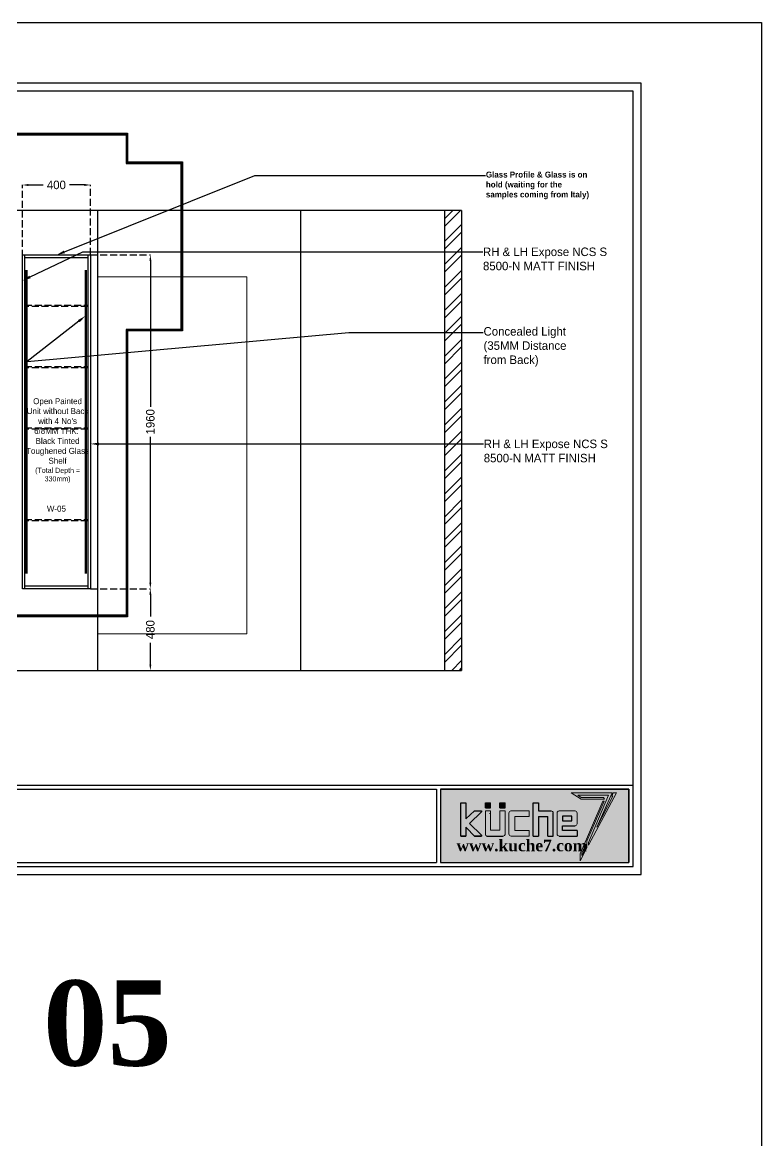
# Model space of a CAD drawing. Header units: millimetres. Extents: x -279428 to -243254, y -13605 to 1263.
# Drawn here: x -272761 to -268423, y -6211 to 354 of the extents above; entities that cross this region are included whole.
import ezdxf
from ezdxf import colors
from ezdxf.entities.mleader import LeaderData, LeaderLine
from ezdxf.math import Vec2, Vec3

# ---------------------------------------------------------------- set-up
doc = ezdxf.new("R2010")
doc.units = ezdxf.units.MM
doc.linetypes.add('DGN Style 3', pattern=[57.66124, 41.1866, -16.47464])
for name, color, linetype in [('1', 7, 'Continuous'), ('kitchen line', 250, 'Continuous'), ('Measurement', 7, 'Continuous')]:
    doc.layers.add(name, color=color, linetype=linetype)
for name, color, linetype, lineweight in [('FURNITURE', 7, 'Continuous', 9), ('logo', 7, 'Continuous', 5), ('Text', 7, 'Continuous', 0)]:
    doc.layers.add(name, color=color, linetype=linetype, lineweight=lineweight)
doc.styles.add('Kuche7', font='', dxfattribs={"height": 50})
doc.styles.get("Standard").update_dxf_attribs({"font": 'arial.ttf'})
doc.styles.get('Kuche7').set_extended_font_data('Montserrat')
doc.dimstyles.new('Kuche7', dxfattribs={"dimtxt": 50, "dimasz": 35, "dimexe": 0.18, "dimexo": 0.0625, "dimgap": 10, "dimtad": 0, "dimdec": 0, "dimzin": 0, "dimdsep": 46, "dimtxsty": 'Kuche7', "dimcen": 0.09, "dimclrd": 256, "dimclre": 254, "dimclrt": 1, "dimadec": 0, "dimazin": 0, "dimtfac": 1, "dimtdec": 0, "dimtofl": 0, "dimtmove": 0, "dimatfit": 3, "dimfxl": 1, "dimtolj": 1, "dimtzin": 0, "dimarcsym": 0})

# ---------------------------------------------------------------- blocks, each defined once
blk = doc.blocks.new('*D22')
at = {"layer": 'Defpoints', "color": 0, "transparency": 16777216}
for p in [(-272361.6, -601), (-272361.6, -1011), (-272761.3, -1311)]:
    blk.add_point(p, dxfattribs=at)
at = {"layer": 'Measurement', "color": 254, "linetype": 'DGN Style 3', "lineweight": -2, "transparency": 16777216}
for p, q in [((-272761.3, -1311), (-272761.3, -600.8)), ((-272361.6, -1011), (-272361.6, -600.8))]:
    blk.add_line(p, q, dxfattribs=at)
at = {"layer": 'Measurement', "lineweight": -2, "transparency": 16777216}
for p, q in [((-272726.3, -601), (-272639.1, -601)), ((-272396.6, -601), (-272483.8, -601))]:
    blk.add_line(p, q, dxfattribs=at)
at = {"layer": 'Measurement', "transparency": 16777216}
for points in [[(-272726.3, -595.2), (-272726.3, -606.9), (-272761.3, -601)], [(-272396.6, -595.2), (-272396.6, -606.9), (-272361.6, -601)]]:
    blk.add_solid(points, dxfattribs=at)
at = {"layer": 'Measurement', "color": 1, "transparency": 16777216, "insert": (-272561.5, -601), "char_height": 50, "attachment_point": 5, "style": 'Kuche7'}
blk.add_mtext('\\A1;400', dxfattribs=at)
blk = doc.blocks.new('*D24')
at = {"layer": 'Defpoints', "color": 0, "transparency": 16777216}
for p in [(-272361.6, -1011), (-272361.6, -2971), (-272010.1, -2971)]:
    blk.add_point(p, dxfattribs=at)
at = {"layer": 'Measurement', "color": 254, "linetype": 'DGN Style 3', "lineweight": -2, "transparency": 16777216}
for p, q in [((-272361.6, -1011), (-272010, -1011)), ((-272361.6, -2971), (-272010, -2971))]:
    blk.add_line(p, q, dxfattribs=at)
at = {"layer": 'Measurement', "lineweight": -2, "transparency": 16777216}
for p, q in [((-272010.1, -1046), (-272010.1, -1903.1)), ((-272010.1, -2936), (-272010.1, -2078.9))]:
    blk.add_line(p, q, dxfattribs=at)
at = {"layer": 'Measurement', "transparency": 16777216}
for points in [[(-272016, -1046), (-272004.3, -1046), (-272010.1, -1011)], [(-272016, -2936), (-272004.3, -2936), (-272010.1, -2971)]]:
    blk.add_solid(points, dxfattribs=at)
at = {"layer": 'Measurement', "color": 1, "transparency": 16777216, "insert": (-272010.1, -1991), "char_height": 50, "attachment_point": 5, "rotation": 90, "style": 'Kuche7'}
blk.add_mtext('\\A1;1960', dxfattribs=at)
blk = doc.blocks.new('*D25')
at = {"layer": 'Defpoints', "color": 0, "transparency": 16777216}
for p in [(-272361.6, -2971), (-272103.3, -3451), (-272010.1, -3451)]:
    blk.add_point(p, dxfattribs=at)
at = {"layer": 'Measurement', "color": 254, "linetype": 'DGN Style 3', "lineweight": -2, "transparency": 16777216}
for p, q in [((-272361.6, -2971), (-272010, -2971)), ((-272103.2, -3451), (-272010, -3451))]:
    blk.add_line(p, q, dxfattribs=at)
at = {"layer": 'Measurement', "lineweight": -2, "transparency": 16777216}
for p, q in [((-272010.1, -3006), (-272010.1, -3134.2)), ((-272010.1, -3416), (-272010.1, -3287.8))]:
    blk.add_line(p, q, dxfattribs=at)
at = {"layer": 'Measurement', "transparency": 16777216}
for points in [[(-272016, -3006), (-272004.3, -3006), (-272010.1, -2971)], [(-272016, -3416), (-272004.3, -3416), (-272010.1, -3451)]]:
    blk.add_solid(points, dxfattribs=at)
at = {"layer": 'Measurement', "color": 1, "transparency": 16777216, "insert": (-272010.1, -3211), "char_height": 50, "attachment_point": 5, "rotation": 90, "style": 'Kuche7'}
blk.add_mtext('\\A1;480', dxfattribs=at)
blk = doc.blocks.new('ytjup')
at = {"true_color": 0xffffff}
h = blk.add_hatch(color=7, dxfattribs=at)
h.dxf.hatch_style = 1
h.paths.add_polyline_path([(3365069.1, 952610.9), (3364751.9, 952610.9), (3364751.9, 951794.6), (3365069.1, 951794.6)])
at = {"ltscale": 0.005}
for points in [[(3364971.6, 952434), (3364975.4, 952433.9), (3364975.4, 952464.6), (3364940.3, 952501.6), (3365009.5, 952501.6), (3365009.5, 952523.1), (3364866.1, 952523.1), (3364866.1, 952501.6), (3364905.2, 952501.6), (3364901.4, 952498.1), (3364866.1, 952464.8), (3364866.1, 952434.5), (3364870.5, 952434.4), (3364920.6, 952485.9)], [(3364975.4, 952394.1), (3364975.4, 952416.9), (3364873.4, 952417, 0.362368), (3364866.1, 952410.9), (3364866.1, 952339.2, 0.37351), (3364872.6, 952331.7), (3364975.4, 952331.7), (3364975.4, 952354.4), (3364891.4, 952354.4), (3364891.4, 952394.1)], [(3364988.8, 952416.9), (3364988.8, 952394.1), (3365010.2, 952394.1), (3365010.2, 952416.9)], [(3365010.2, 952354.4), (3364988.8, 952354.4), (3364988.8, 952331.7), (3365010.2, 952331.7)], [(3364975.4, 952226.8), (3364975.4, 952306.4, 0.386462), (3364966.1, 952314.8), (3364875.6, 952314.8, 0.394403), (3364866.1, 952305.5), (3364866.1, 952226.8), (3364889.9, 952226.8), (3364889.9, 952289.8), (3364951.5, 952289.8), (3364951.5, 952226.8)], [(3364975.1, 952132.1), (3364975.1, 952186.4), (3365010.2, 952186.4), (3365010.2, 952210.5), (3364866.1, 952210.5), (3364866.1, 952186.4), (3364951.5, 952186.4), (3364951.5, 952146.2), (3364866.1, 952146.2), (3364866.1, 952122.7), (3364966.5, 952122.7, 0.430367)]]:
    blk.add_hatch(color=252, dxfattribs=at).paths.add_polyline_path(points)
h = blk.add_hatch(color=252, dxfattribs=at)
h.paths.add_polyline_path([(3364966.1, 952019.5, 0.386462), (3364975.4, 952027.9), (3364975.4, 952097.6, 0.386462), (3364966.1, 952106), (3364875.6, 952106, 0.394403), (3364866.1, 952096.7), (3364866.1, 952019.5), (3364890.2, 952019.5), (3364890.2, 952082.3), (3364910.3, 952082.3), (3364910.3, 952027.9, 0.38727), (3364919.6, 952019.5)])
h.paths.add_polyline_path([(3364952, 952082.6), (3364952, 952042.6), (3364932.5, 952042.6), (3364932.5, 952082.6)], flags=16)
at = {"layer": 'logo', "ltscale": 50}
blk.add_hatch(color=10, dxfattribs=at).paths.add_polyline_path([(3365053.3, 952045), (3365025.9, 952001.3), (3365025.9, 951900), (3365033.4, 951904.5), (3365033.5, 952001.8), (3365043.2, 952016.4), (3365043.2, 951883.8), (3364838.3, 951970.3), (3364826.1, 951969.9), (3365053.3, 951848.4), (3365053.3, 951862.4), (3365038.4, 951869.5), (3365038.4, 951864.1), (3364905.1, 951934.1), (3365053.3, 951867.6)])
h = blk.add_hatch(color=10, dxfattribs=at)
h.paths.add_polyline_path([(3365017.6, 951901.8), (3365017.6, 951907.8), (3364789.1, 952006.7), (3364758.7, 952006.5), (3364814.4, 951976.5), (3364843.4, 951977)])
h.paths.add_polyline_path([(3364831.4, 951981.5), (3364815.3, 951981.6), (3364782.5, 951999.5), (3364791.5, 951999.5)], flags=16)
at = {"color": 252, "ltscale": 0.005}
for p, q in [((3364866.1, 952501.6), (3364866.1, 952523.1)), ((3364866.1, 952523.1), (3365009.5, 952523.1)), ((3364866.1, 952523.1), (3364866.1, 952501.6)), ((3364905.2, 952501.6), (3364866.1, 952501.6)), ((3364866.1, 952464.8), (3364901.4, 952498.1)), ((3364920.6, 952485.9), (3364870.5, 952434.4)), ((3364901.4, 952498.1), (3364905.2, 952501.6)), ((3364971.6, 952434), (3364920.6, 952485.9)), ((3365009.5, 952501.6), (3364940.3, 952501.6)), ((3364940.3, 952501.6), (3364975.4, 952464.6)), ((3365009.5, 952523.1), (3365009.5, 952501.6)), ((3364866, 952434.5), (3364866.1, 952464.8)), ((3364870.5, 952434.4), (3364866, 952434.5)), ((3364866.1, 952464.8), (3364866.1, 952434.5)), ((3364975.4, 952433.9), (3364971.6, 952434)), ((3364975.4, 952464.6), (3364975.4, 952433.9)), ((3364866.1, 952410.9), (3364866.1, 952339.2)), ((3364988.8, 952416.9), (3365010.2, 952416.9)), ((3364988.8, 952416.9), (3364988.8, 952394.1)), ((3364988.8, 952394.1), (3365010.2, 952394.1)), ((3365010.2, 952416.9), (3365010.2, 952394.1)), ((3364988.8, 952354.4), (3365010.2, 952354.4)), ((3364988.8, 952354.4), (3364988.8, 952331.7)), ((3365010.2, 952354.4), (3365010.2, 952331.7)), ((3364988.8, 952331.7), (3365010.2, 952331.7)), ((3364866.1, 952210.5), (3364866.1, 952186.4)), ((3364866.1, 952210.5), (3365010.2, 952210.5)), ((3365010.2, 952210.5), (3365010.2, 952186.4)), ((3364951.5, 952186.4), (3364866.1, 952186.4)), ((3364866.1, 952146.2), (3364866.1, 952122.7)), ((3364866.1, 952146.2), (3364951.5, 952146.2)), ((3364951.5, 952186.4), (3364951.5, 952146.2)), ((3365010.2, 952186.4), (3364975.1, 952186.4)), ((3364975.1, 952186.4), (3364975.1, 952132.1)), ((3364866.1, 952122.7), (3364966.6, 952122.7)), ((3364866.1, 952096.7), (3364866.1, 952019.5)), ((3364890.2, 952019.5), (3364890.2, 952082.3)), ((3364890.2, 952082.3), (3364910.3, 952082.3)), ((3364910.3, 952082.3), (3364910.3, 952027.9)), ((3364932.5, 952082.6), (3364932.5, 952042.6)), ((3364952, 952082.6), (3364932.5, 952082.6)), ((3364952, 952042.6), (3364952, 952082.6)), ((3364890.2, 952019.5), (3364866.1, 952019.5)), ((3364932.5, 952042.6), (3364952, 952042.6))]:
    blk.add_line(p, q, dxfattribs=at)
blk.add_lwpolyline([(3365069.1, 952610.9), (3364751.9, 952610.9), (3364751.9, 951794.6), (3365069.1, 951794.6)], close=True)
at = {"layer": 'logo', "color": 252}
for p, q in [((3364866.1, 952408.2), (3364866.1, 952339.2)), ((3364975.4, 952416.9), (3364873.4, 952417)), ((3364891.4, 952354.4), (3364891.4, 952394.1)), ((3364891.4, 952394.1), (3364975.4, 952394.1)), ((3364963.9, 952398.5), (3364963.9, 952398.3)), ((3364975.4, 952394.1), (3364975.4, 952416.9)), ((3364891.4, 952354.4), (3364975.4, 952354.4)), ((3364975.4, 952331.7), (3364975.4, 952354.4)), ((3364875.6, 952106), (3364966.1, 952106)), ((3364975.4, 952027.9), (3364975.4, 952097.6)), ((3364919.5, 952019.5), (3364966.1, 952019.5))]:
    blk.add_line(p, q, dxfattribs=at)
at = {"layer": 'logo', "color": 252, "ltscale": 50}
for p, q in [((3364866.1, 952305.5), (3364866.1, 952226.8)), ((3364872.6, 952331.7), (3364975.4, 952331.7)), ((3364875.6, 952314.8), (3364966.1, 952314.8)), ((3364889.9, 952226.8), (3364889.9, 952289.8)), ((3364889.9, 952289.8), (3364951.5, 952289.8)), ((3364951.5, 952289.8), (3364951.5, 952226.8)), ((3364975.4, 952226.8), (3364975.4, 952306.4)), ((3364866.1, 952226.8), (3364889.9, 952226.8)), ((3364951.5, 952226.8), (3364975.4, 952226.8))]:
    blk.add_line(p, q, dxfattribs=at)
at = {"layer": 'logo', "color": 10}
for points in [[(3365053.3, 952045), (3365053.3, 951867.6), (3364905.1, 951934.1), (3365038.4, 951864.1), (3365038.4, 951869.5), (3365053.3, 951862.4), (3365053.3, 951848.4), (3364826.1, 951969.9), (3364838.3, 951970.3), (3365043.2, 951883.8), (3365043.2, 952016.4), (3365033.5, 952001.8), (3365033.4, 951904.5), (3365025.9, 951900), (3365025.9, 952001.3), (3365053.3, 952045)], [(3365017.6, 951907.8), (3365017.6, 951901.8), (3364843.4, 951977), (3364814.4, 951976.5), (3364758.7, 952006.5), (3364789.1, 952006.7), (3365017.6, 951907.8)], [(3364831.4, 951981.5), (3364815.3, 951981.6), (3364782.5, 951999.5), (3364791.5, 951999.5), (3364831.4, 951981.5)]]:
    blk.add_lwpolyline(points, dxfattribs=at)
at = {"layer": 'logo', "color": 252}
for centre, radius, start, end in [((3364873.4, 952409.5), 7.49, 90.0927, 169.7683), ((3364873.7, 952339.2), 7.62, 180, 261.9246), ((3364875.8, 952096.2), 9.78, 91.085, 177.1826), ((3364966.1, 952096.7), 9.3, 5.4816, 90), ((3364966.4, 952131.5), 8.75, 268.9181, 4.2237), ((3364919.5, 952028.8), 9.3, 185.4817, 270.1613), ((3364966.1, 952028.8), 9.3, 270, 354.5184)]:
    blk.add_arc(centre, radius, start, end, dxfattribs=at)
at = {"layer": 'logo', "color": 252, "ltscale": 50}
for centre, radius, start, end in [((3364875.8, 952305), 9.78, 91.085, 177.1826), ((3364966.1, 952305.5), 9.3, 5.4816, 90)]:
    blk.add_arc(centre, radius, start, end, dxfattribs=at)
at = {"linetype": 'ByBlock', "insert": (3364850.1, 952542.3), "char_height": 50, "width": 531.972, "attachment_point": 1, "rotation": 270}
blk.add_mtext('{\\fCentury|b1|i0|c0|p18;\\C252;www.kuche\\C1;7\\C252;.com}', dxfattribs=at)

msp = doc.modelspace()

# ---------------------------------------------------------------- hatches: boundary and pattern name
at = {"layer": 'kitchen line'}
h = msp.add_hatch(dxfattribs=at)
h.set_pattern_fill('ANSI32', color=8, scale=10)
h.set_pattern_definition([(45, (7332.04, 0), (-67.35192, 67.35192), []), (45, (7376.94, 0), (-67.35192, 67.35192), [])])
h.paths.add_polyline_path([(-270183.3, -751), (-270283.3, -751), (-270283.3, -3451), (-270183.3, -3451)])

# ---------------------------------------------------------------- linework, layer by layer
for p, q in [((-270183.3, -751), (-276953.3, -751)), ((-272318.3, -3451), (-272318.3, -751)), ((-271128.3, -751), (-271128.3, -3451)), ((-270283.3, -751), (-270283.3, -3451)), ((-270183.3, -751), (-270183.3, -3451)), ((-272746.3, -2971), (-272746.3, -1011)), ((-272746.3, -1026), (-272376.6, -1026)), ((-272376.6, -1011), (-272376.6, -2971)), ((-272376.6, -2956), (-272746.3, -2956)), ((-276953.3, -3451), (-270183.3, -3451)), ((-277896.1, -4124.4), (-269177.4, -4124.4)), ((-277872.3, -4148.2), (-270330.3, -4148.2)), ((-270330.3, -4148.2), (-270330.3, -4577.7)), ((-270306.5, -4148.2), (-270306.5, -4577.7)), ((-270306.5, -4148.2), (-269201.3, -4148.2)), ((-269201.3, -4148.2), (-269201.3, -4577.7)), ((-277872.3, -4577.7), (-270330.3, -4577.7)), ((-270306.5, -4577.7), (-269201.3, -4577.7))]:
    msp.add_line(p, q)
at = {"color": 40, "true_color": 0xf8d731}
for p, q in [((-272738.3, -2881), (-272738.3, -1101)), ((-272735.3, -2881), (-272735.3, -1101)), ((-272732.3, -2881), (-272732.3, -1101)), ((-272390.6, -2881), (-272390.6, -1101)), ((-272387.6, -2881), (-272387.6, -1101)), ((-272384.6, -2881), (-272384.6, -1101))]:
    msp.add_line(p, q, dxfattribs=at)
for points in [[(-277943.9, -3.3), (-277943.9, -4649.3), (-269129.7, -4649.3), (-269129.7, -3.3)], [(-277896.1, -51), (-277896.1, -4601.5), (-269177.4, -4601.5), (-269177.4, -51)], [(-272761.3, -1011), (-272361.6, -1011), (-272361.6, -2971), (-272761.3, -2971)]]:
    msp.add_lwpolyline(points, close=True)
at = {"layer": 'FURNITURE', "color": 152, "lineweight": 0, "true_color": 0x2776bb}
for p, q in [((-271443.3, -1141), (-272318.3, -1141)), ((-271443.3, -1141), (-271443.3, -3236)), ((-271443.3, -3236), (-272318.3, -3236))]:
    msp.add_line(p, q, dxfattribs=at)
at = {"layer": 'kitchen line'}
msp.add_lwpolyline([(-279428.2, 353.5), (-268422.6, 353.5), (-268422.6, -13603.8), (-279428.2, -13603.8)], close=True, dxfattribs=at)
at = {"layer": 'kitchen line', "color": 6}
for points in [[(-272143.8, -466.1), (-271821.8, -466.1), (-271821.8, -1457.5), (-272143.8, -1457.5), (-272143.8, -3135.8), (-272984.6, -3135.8), (-272984.6, -1457.5), (-274849.9, -1457.5), (-274849.9, -466.1), (-272984.6, -466.1), (-272984.6, -297.4), (-272143.8, -297.4)], [(-272146.8, -469.1), (-271824.8, -469.1), (-271824.8, -1454.5), (-272146.8, -1454.5), (-272146.8, -3132.8), (-272981.6, -3132.8), (-272981.6, -1454.5), (-274846.9, -1454.5), (-274846.9, -469.1), (-272981.6, -469.1), (-272981.6, -300.4), (-272146.8, -300.4)], [(-272149.8, -472.1), (-271827.8, -472.1), (-271827.8, -1451.5), (-272149.8, -1451.5), (-272149.8, -3129.8), (-272978.6, -3129.8), (-272978.6, -1451.5), (-274843.9, -1451.5), (-274843.9, -472.1), (-272978.6, -472.1), (-272978.6, -303.4), (-272149.8, -303.4)], [(-272152.8, -1448.5), (-272152.8, -3126.8), (-272975.6, -3126.8), (-272975.6, -1448.5), (-274840.9, -1448.5), (-274840.9, -475.1), (-272975.6, -475.1), (-272975.6, -306.4), (-272152.8, -306.4), (-272152.8, -475.1), (-271830.8, -475.1), (-271830.8, -1448.5)]]:
    msp.add_lwpolyline(points, close=True, dxfattribs=at)
at = {"layer": 'kitchen line', "color": 4, "linetype": 'DGN Style 3'}
for points in [[(-272746.3, -1307), (-272376.6, -1307), (-272376.6, -1315), (-272746.3, -1315)], [(-272746.3, -2027), (-272376.6, -2027), (-272376.6, -2035), (-272746.3, -2035)], [(-272746.3, -2565), (-272376.6, -2565), (-272376.6, -2573), (-272746.3, -2573)]]:
    msp.add_lwpolyline(points, close=True, dxfattribs=at)
at = {"layer": 'kitchen line', "color": 4, "linetype": 'DGN Style 3', "elevation": -0.5}
msp.add_lwpolyline([(-272746.3, -1667), (-272376.6, -1667), (-272376.6, -1675), (-272746.3, -1675)], close=True, dxfattribs=at)

# ---------------------------------------------------------------- block references
at = {"xscale": 1.353917585744625, "yscale": 1.353917585744625, "zscale": 1.353917585744625, "rotation": 90}
msp.add_blockref('ytjup', (1019450.2, -4560174.4), dxfattribs=at)

# ---------------------------------------------------------------- texts
at = {"insert": (-276143.3, -5270.6), "char_height": 500, "attachment_point": 1}
msp.add_mtext_dynamic_manual_height_columns('{\\fCentury|b1|i0|c0|p18;\\C5;DISPLAY 05}', width=4503.62, gutter_width=200, heights=[0], dxfattribs=at)
at = {"layer": '1', "insert": (-272734, -1852.6), "char_height": 35, "width": 358.932, "attachment_point": 1, "style": 'Kuche7'}
msp.add_mtext("\\pxqc;Open Painted Unit without Back with 4 No's 6/8MM THK.  Black Tinted Toughened Glass Shelf\\P{\\H0.85714x;\\C1;(Total Depth = 330mm)}", dxfattribs=at)
at = {"layer": 'Text', "color": 7, "ltscale": 150, "insert": (-272826.8, -2483.7, -1), "char_height": 35, "attachment_point": 1}
msp.add_mtext_dynamic_manual_height_columns('\\pxqc;{\\fMontserrat|b0|i0|c0|p2;W-05}', width=530.958, gutter_width=12.5, heights=[0], dxfattribs=at)

# ---------------------------------------------------------------- dimensions: what is measured, and where the dimension line sits
at = {"layer": 'Measurement'}
dim = msp.add_linear_dim(base=(-272361.6, -601), p1=(-272761.3, -1311), p2=(-272361.6, -1011), dimstyle='Kuche7', override={"dimtmove": 1}, dxfattribs=at)
dim.commit()
dim.dimension.update_dxf_attribs({"geometry": '*D22', "text_midpoint": (-272561.5, -601)})
dim = msp.add_linear_dim(base=(-272010.1, -2971), p1=(-272361.6, -1011), p2=(-272361.6, -2971), angle=90, dimstyle='Kuche7', dxfattribs=at)
dim.commit()
dim.dimension.update_dxf_attribs({"geometry": '*D24', "text_midpoint": (-272010.1, -1991)})
dim = msp.add_linear_dim(base=(-272010.1, -3451), p1=(-272361.6, -2971), p2=(-272103.3, -3451), angle=90, dimstyle='Kuche7', override={"dimtmove": 1}, dxfattribs=at)
dim.commit()
dim.dimension.update_dxf_attribs({"geometry": '*D25', "text_midpoint": (-272010.1, -3211)})

# ---------------------------------------------------------------- leaders
at = {"layer": 'kitchen line'}
ml = msp.add_multileader_mtext('Standard', dxfattribs=at)
ml.set_content('{\\fMontserrat|b1|i0|c0|p2;\\C1;Glass Profile & Glass is on hold (waiting for the samples coming from Italy)}', color=256)
ml.set_leader_properties()
ml.build(insert=Vec2(0, 0))
ml.multileader.update_dxf_attribs({"arrow_head_size": 50})
ctx = ml.context
ctx.base_point, ctx.char_height, ctx.arrow_head_size, ctx.plane_origin = Vec3(-270043, -544.9), 35, 50, Vec3(-272552.9, -875.4)
notes = []
notes.append((ctx, [(0, (1, 1, 0), (-271396.5, -544.9), (1, 0), 1353.5, [(0, [(-272561.2, -1012.4)], 0, [])])]))
ctx.mtext.insert, ctx.mtext.width, ctx.mtext.flow_direction = Vec3(-270041, -522.4), 608.038, 5
ml = msp.add_multileader_mtext('Standard', dxfattribs=at)
ml.set_content('{\\fMontserrat|b0|i0|c0|p2;\\C1;RH & LH Expose NCS S 8500-N MATT FINISH}', color=256)
ml.set_leader_properties()
ml.build(insert=Vec2(0, 0))
ml.multileader.update_dxf_attribs({"arrow_head_size": 50})
ctx = ml.context
ctx.base_point, ctx.char_height, ctx.arrow_head_size, ctx.plane_origin = Vec3(-270059.8, -993.5), 50, 50, Vec3(-272552.9, -854.2)
notes.append((ctx, [(0, (1, 1, 0), (-272406.2, -993.5), (1, 0), 2346.4, [(0, [(-272761.1, -1162.4)], 0, [])])]))
ctx.mtext.insert, ctx.mtext.width, ctx.mtext.flow_direction = Vec3(-270057.8, -968.3), 759.285, 5
ml = msp.add_multileader_mtext('Standard', dxfattribs=at)
ml.set_content('{\\fMontserrat|b0|i0|c0|p2;\\C1;Concealed Light (35MM Distance from Back)}', color=256)
ml.set_leader_properties()
ml.build(insert=Vec2(0, 0))
ml.multileader.update_dxf_attribs({"arrow_head_size": 50})
ctx = ml.context
ctx.base_point, ctx.char_height, ctx.arrow_head_size, ctx.plane_origin = Vec3(-270056.7, -1467.2), 50, 50, Vec3(-272457.7, -1467.2)
notes.append((ctx, [(0, (1, 1, 0), (-270844.9, -1467.2), (1, 0), 788.2, [(1, [(-272390.6, -1369.6), (-272732.3, -1638.1)], 0, [])])]))
ctx.mtext.insert, ctx.mtext.rotation, ctx.mtext.width, ctx.mtext.flow_direction = Vec3(-270054.7, -1435.3), 6.283185, 609.012, 5
ml = msp.add_multileader_mtext('Standard', dxfattribs=at)
ml.set_content('{\\fMontserrat|b0|i0|c0|p2;\\C1;RH & LH Expose NCS S 8500-N MATT FINISH}', color=256)
ml.set_leader_properties()
ml.build(insert=Vec2(0, 0))
ml.multileader.update_dxf_attribs({"arrow_head_size": 50})
ctx = ml.context
ctx.base_point, ctx.char_height, ctx.arrow_head_size, ctx.plane_origin = Vec3(-270055.4, -2120.9), 50, 50, Vec3(-272569.7, -1981.7)
notes.append((ctx, [(0, (1, 1, 0), (-271128.3, -2120.9), (1, 0), 1072.9, [(0, [(-272361.6, -2121.1)], 0, [])])]))
ctx.mtext.insert, ctx.mtext.width, ctx.mtext.flow_direction = Vec3(-270053.4, -2095.7), 759.285, 5
for ctx, leaders in notes:
    for number, flags, end, landing, length, lines in leaders:
        leader = LeaderData()
        leader.index, (leader.has_last_leader_line, leader.has_dogleg_vector, leader.attachment_direction) = number, flags
        leader.last_leader_point, leader.dogleg_vector, leader.dogleg_length = Vec3(end), Vec3(landing), length
        for number, points, colour, breaks in lines:
            line = LeaderLine()
            line.index, line.vertices, line.color, line.breaks = number, Vec3.list(points), colors.encode_raw_color(colour), breaks
            leader.lines.append(line)
        ctx.leaders.append(leader)

doc.saveas('drawing.dxf')
